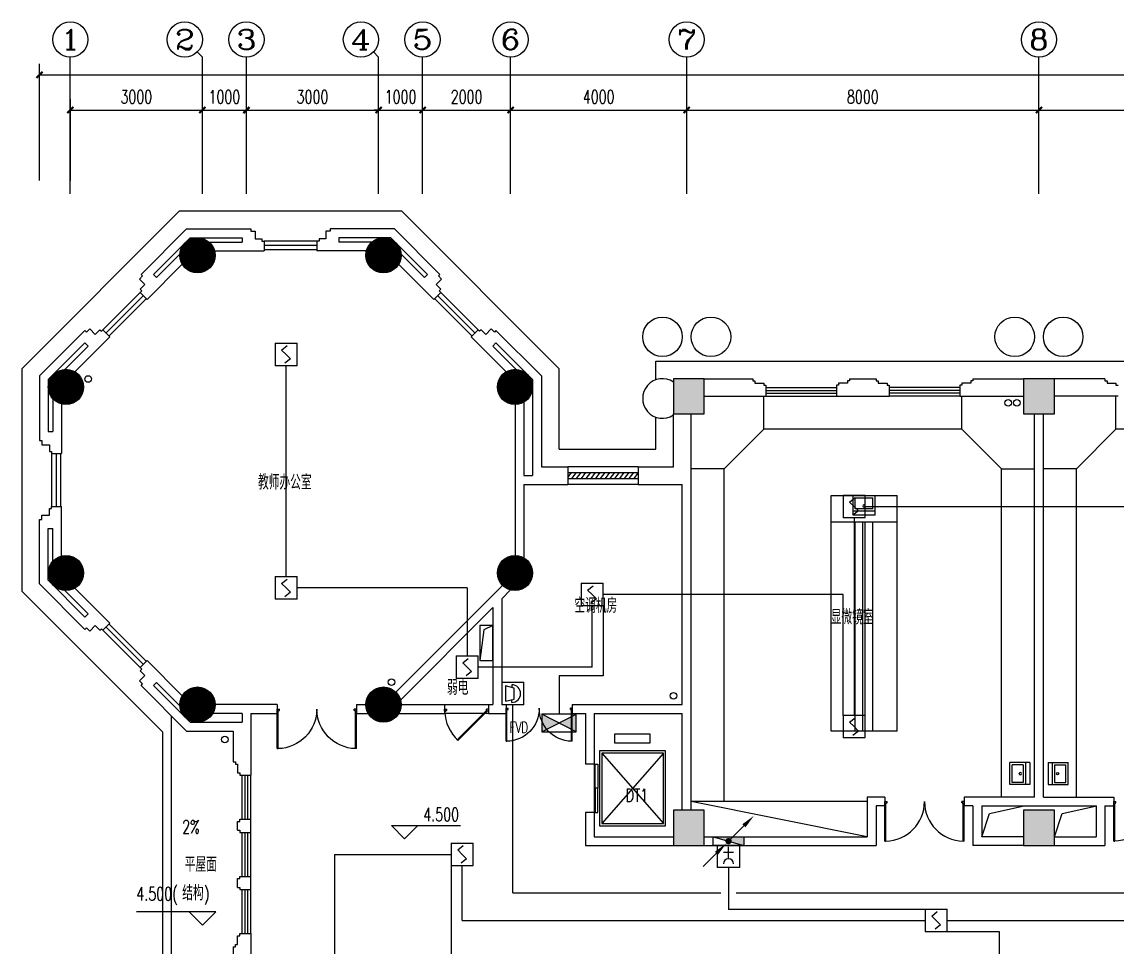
# Model space of a CAD drawing. Extents: x 190999 to 918899, y -200814 to 215286.
# Drawn here: x 324612 to 349487, y 93281 to 114286 of the extents above; entities that cross this region are included whole.
import ezdxf
from ezdxf.enums import TextEntityAlignment as Align

# ---------------------------------------------------------------- set-up
doc = ezdxf.new("R2010")
doc.units = 0
doc.header["$LTSCALE"] = 1000
doc.header["$MEASUREMENT"] = 0
doc.layers.get('Defpoints').update_dxf_attribs({"color": 1})
for name, color, linetype in [('00-EQUIP', 3, 'Continuous'), ('00-LWIRE', 4, 'Continuous'), ('00-WIRE-4', 6, 'Continuous'), ('A-墙线', 2, 'Continuous'), ('A-外包装修', 250, 'Continuous'), ('A-外窗', 145, 'Continuous'), ('A-家具', 250, 'Continuous'), ('A-门', 167, 'Continuous'), ('AXIS', 3, 'Continuous'), ('AXIS_TEXT', 7, 'Continuous'), ('COLUMN', 2, 'Continuous'), ('DIM_ELEV', 3, 'Continuous'), ('EQUIP_消火栓', 1, 'Continuous'), ('PUB_HATCH', 250, 'Continuous'), ('PUB_TEXT', 7, 'Continuous'), ('STAIR', 5, 'Continuous'), ('WALL', 2, 'Continuous'), ('WINDOW', 177, 'Continuous'), ('屋面排水', 4, 'Continuous'), ('房间名称', 7, 'Continuous'), ('暖通-风-说明', 3, 'Continuous'), ('洞口线', 165, 'Continuous'), ('电井开洞', 97, 'Continuous'), ('雨水管', 151, 'Continuous'), ('雨水管口', 6, 'Continuous')]:
    doc.layers.add(name, color=color, linetype=linetype)
doc.styles.add('_TCH_AXIS', font='COMPLEX', dxfattribs={"bigfont": 'GBCBIG'})
doc.styles.add('_TCH_DIM', font='SIMPLEX', dxfattribs={"bigfont": 'GBCBIG'})
doc.styles.add('COMPLEX', font='COMPLEX')
doc.styles.add('DIM_FONT', font='SIMPLEX', dxfattribs={"width": 0.7, "bigfont": 'GBCBIG'})
doc.styles.add('HZ-ZGBZ', font='romanc.shx', dxfattribs={"width": 0.65})
doc.styles.get("Standard").update_dxf_attribs({"font": 'simhei.ttf'})
doc.styles.add('XXK', font='romans.shx', dxfattribs={"width": 0.75, "bigfont": 'hzf.shx'})
doc.styles.add('zz-1', font='arial.ttf', dxfattribs={"width": 0.8})
doc.linetypes.add('BIG-DLINE', pattern='A,1,-0.15,["D",XXK,S=0.2,R=0,X=-0.1,Y=-0.09],-0.2', length=1.35)
doc.dimstyles.new('DIMN', dxfattribs={"dimtxt": 300, "dimasz": 100, "dimexe": 250, "dimexo": 300, "dimgap": 150, "dimtad": 1, "dimdec": 0, "dimzin": 0, "dimdsep": 46, "dimtxsty": 'DIM_FONT', "dimblk": 'ARCHTICK', "dimcen": 0.09, "dimclrt": 7, "dimazin": 2, "dimtfac": 1, "dimtdec": 0, "dimtix": 1, "dimtmove": 2, "dimatfit": 3, "dimfxl": 0, "dimtolj": 1, "dimtzin": 0, "dimarcsym": 0})

# ---------------------------------------------------------------- blocks, each defined once
blk = doc.blocks.new('m1800')
at = {"layer": 'A-墙线'}
for p, q in [((-900, -100), (-900, 100)), ((900, -100), (900, 100))]:
    blk.add_line(p, q, dxfattribs=at)
at = {"layer": 'A-门'}
for p, q in [((-900, 900), (-900, 0)), ((-900, 900), (-880, 900)), ((-880, 900), (-880, 50)), ((880, 900), (880, 50)), ((900, 900), (880, 900)), ((900, 900), (900, 0)), ((-900, 50), (-870, 50)), ((-900, 0), (-850, 0)), ((-870, 50), (-870, 30)), ((-870, 30), (-850, 30)), ((-850, 30), (-850, 0)), ((850, 30), (850, 0)), ((870, 30), (850, 30)), ((900, 0), (850, 0)), ((870, 50), (870, 30)), ((900, 50), (870, 50))]:
    blk.add_line(p, q, dxfattribs=at)
for centre, start, end in [((-900, 0), 0, 88.7267), ((900, 0), 91.2733, 180)]:
    blk.add_arc(centre, 900, start, end, dxfattribs=at)
blk = doc.blocks.new('$TwtSys$00000434')
for p, q in [((-0.5, 0.5), (-0.5, -0.5)), ((-0.5, -0.5), (0.5, 0.5)), ((0.5, 0.5), (-0.5, 0.5)), ((0.5, -0.5), (0.5, 0.5)), ((-0.5, -0.5), (0.5, -0.5))]:
    blk.add_line(p, q)
blk.add_solid([(0.5, -0.5), (0.5, 0.5), (-0.5, -0.5)])
blk = doc.blocks.new('bfm01')
at = {"layer": 'A-墙线'}
for p, q in [((-200, 0), (0, 0)), ((-200, -1000), (0, -1000))]:
    blk.add_line(p, q, dxfattribs=at)
at = {"layer": 'A-门'}
for p, q in [((-200, -1000), (-200, 0)), ((-100, 0), (-100, -50)), ((-70, -50), (-100, -50)), ((-50, -30), (-70, -30)), ((-70, -30), (-70, -50)), ((-64, -44), (-50, -30)), ((-64, -44), (603, -711)), ((-50, 0), (-50, -30)), ((-50, -30), (617, -697)), ((0, 0), (0, -1000)), ((-70, -950), (-100, -950)), ((-100, -1000), (-100, -950)), ((-70, -970), (-70, -950)), ((-50, -970), (-70, -970)), ((-50, -1000), (-50, -970)), ((-50, -1000), (-100, -1000))]:
    blk.add_line(p, q, dxfattribs=at)
blk.add_arc((-100, 0), 1000, 272.866, 315.8103, dxfattribs=at)
blk = doc.blocks.new('$WINLIB2D$00000039')
at = {"color": 0}
for p, q in [((0.5, 0.5), (-0.5, 0.5)), ((-0.5, 0.167), (0.5, 0.167)), ((-0.384, -0.167), (-0.448, 0.167)), ((-0.316, -0.167), (-0.38, 0.167)), ((-0.248, -0.167), (-0.312, 0.167)), ((-0.18, -0.167), (-0.244, 0.167)), ((-0.112, -0.167), (-0.176, 0.167)), ((-0.044, -0.167), (-0.108, 0.167)), ((0.024, -0.167), (-0.04, 0.167)), ((0.092, -0.167), (0.028, 0.167)), ((0.16, -0.167), (0.096, 0.167)), ((0.228, -0.167), (0.164, 0.167)), ((0.296, -0.167), (0.232, 0.167)), ((0.364, -0.167), (0.3, 0.167)), ((0.432, -0.167), (0.368, 0.167)), ((0.5, -0.167), (0.436, 0.167)), ((-0.452, -0.167), (-0.5, 0.084)), ((-0.5, -0.167), (0.5, -0.167)), ((0.5, -0.5), (-0.5, -0.5))]:
    blk.add_line(p, q, dxfattribs=at)
blk = doc.blocks.new('_ArchTick')
at = {"const_width": 0.5}
blk.add_lwpolyline([(-0.7, -0.7), (0.7, 0.7)], dxfattribs=at)
blk = doc.blocks.new('*D44')
at = {"layer": 'AXIS', "color": 0, "lineweight": -2}
for p, q in [((325712, 110686), (325712, 112536)), ((328711, 110686), (328711, 112536)), ((325712, 112286), (328711, 112286))]:
    blk.add_line(p, q, dxfattribs=at)
at = {"layer": 'Defpoints', "color": 0}
for p in [(328711, 112286), (325712, 110386), (328711, 110386)]:
    blk.add_point(p, dxfattribs=at)
at = {"layer": 'AXIS', "color": 0, "lineweight": -2, "xscale": 100, "yscale": 100, "zscale": 100, "rotation": 180}
blk.add_blockref('_ArchTick', (325712, 112286), dxfattribs=at)
at = {"layer": 'AXIS', "color": 0, "lineweight": -2, "xscale": 100, "yscale": 100, "zscale": 100}
blk.add_blockref('_ArchTick', (328711, 112286), dxfattribs=at)
at = {"layer": 'AXIS', "color": 7, "insert": (327211, 112586), "char_height": 300, "attachment_point": 5, "style": 'DIM_FONT'}
blk.add_mtext('\\A1;3000', dxfattribs=at)
blk = doc.blocks.new('*D45')
at = {"layer": 'AXIS', "color": 0, "lineweight": -2}
for p, q in [((328711, 110686), (328711, 112536)), ((329712, 110686), (329712, 112536)), ((328711, 112286), (329712, 112286))]:
    blk.add_line(p, q, dxfattribs=at)
at = {"layer": 'Defpoints', "color": 0}
for p in [(329712, 112286), (328711, 110386), (329712, 110386)]:
    blk.add_point(p, dxfattribs=at)
at = {"layer": 'AXIS', "color": 0, "lineweight": -2, "xscale": 100, "yscale": 100, "zscale": 100, "rotation": 180}
blk.add_blockref('_ArchTick', (328711, 112286), dxfattribs=at)
at = {"layer": 'AXIS', "color": 0, "lineweight": -2, "xscale": 100, "yscale": 100, "zscale": 100}
blk.add_blockref('_ArchTick', (329712, 112286), dxfattribs=at)
at = {"layer": 'AXIS', "color": 7, "insert": (329211, 112586), "char_height": 300, "attachment_point": 5, "style": 'DIM_FONT'}
blk.add_mtext('\\A1;1000', dxfattribs=at)
blk = doc.blocks.new('*D46')
at = {"layer": 'AXIS', "color": 0, "lineweight": -2}
for p, q in [((329712, 110686), (329712, 112536)), ((332712, 110686), (332712, 112536)), ((329712, 112286), (332712, 112286))]:
    blk.add_line(p, q, dxfattribs=at)
at = {"layer": 'Defpoints', "color": 0}
for p in [(332712, 112286), (329712, 110386), (332712, 110386)]:
    blk.add_point(p, dxfattribs=at)
at = {"layer": 'AXIS', "color": 0, "lineweight": -2, "xscale": 100, "yscale": 100, "zscale": 100, "rotation": 180}
blk.add_blockref('_ArchTick', (329712, 112286), dxfattribs=at)
at = {"layer": 'AXIS', "color": 0, "lineweight": -2, "xscale": 100, "yscale": 100, "zscale": 100}
blk.add_blockref('_ArchTick', (332712, 112286), dxfattribs=at)
at = {"layer": 'AXIS', "color": 7, "insert": (331212, 112586), "char_height": 300, "attachment_point": 5, "style": 'DIM_FONT'}
blk.add_mtext('\\A1;3000', dxfattribs=at)
blk = doc.blocks.new('*D47')
at = {"layer": 'AXIS', "color": 0, "lineweight": -2}
for p, q in [((332712, 110686), (332712, 112536)), ((333712, 110686), (333712, 112536)), ((332712, 112286), (332612, 112286)), ((332712, 112286), (333712, 112286)), ((333712, 112286), (333812, 112286))]:
    blk.add_line(p, q, dxfattribs=at)
at = {"layer": 'Defpoints', "color": 0}
for p in [(333712, 112286), (332712, 110386), (333712, 110386)]:
    blk.add_point(p, dxfattribs=at)
at = {"layer": 'AXIS', "color": 0, "lineweight": -2, "xscale": 100, "yscale": 100, "zscale": 100}
blk.add_blockref('_ArchTick', (332712, 112286), dxfattribs=at)
at = {"layer": 'AXIS', "color": 0, "lineweight": -2, "xscale": 100, "yscale": 100, "zscale": 100, "rotation": 180}
blk.add_blockref('_ArchTick', (333712, 112286), dxfattribs=at)
at = {"layer": 'AXIS', "color": 7, "insert": (333212, 112586), "char_height": 300, "attachment_point": 5, "style": 'DIM_FONT'}
blk.add_mtext('\\A1;1000', dxfattribs=at)
blk = doc.blocks.new('*D48')
at = {"layer": 'AXIS', "color": 0, "lineweight": -2}
for p, q in [((333712, 110686), (333712, 112536)), ((335712, 110686), (335712, 112536)), ((333712, 112286), (335712, 112286))]:
    blk.add_line(p, q, dxfattribs=at)
at = {"layer": 'Defpoints', "color": 0}
for p in [(335712, 112286), (333712, 110386), (335712, 110386)]:
    blk.add_point(p, dxfattribs=at)
at = {"layer": 'AXIS', "color": 0, "lineweight": -2, "xscale": 100, "yscale": 100, "zscale": 100, "rotation": 180}
blk.add_blockref('_ArchTick', (333712, 112286), dxfattribs=at)
at = {"layer": 'AXIS', "color": 0, "lineweight": -2, "xscale": 100, "yscale": 100, "zscale": 100}
blk.add_blockref('_ArchTick', (335712, 112286), dxfattribs=at)
at = {"layer": 'AXIS', "color": 7, "insert": (334712, 112586), "char_height": 300, "attachment_point": 5, "style": 'DIM_FONT'}
blk.add_mtext('\\A1;2000', dxfattribs=at)
blk = doc.blocks.new('*D49')
at = {"layer": 'AXIS', "color": 0, "lineweight": -2}
for p, q in [((335712, 110686), (335712, 112536)), ((339712, 110686), (339712, 112536)), ((335712, 112286), (339712, 112286))]:
    blk.add_line(p, q, dxfattribs=at)
at = {"layer": 'Defpoints', "color": 0}
for p in [(339712, 112286), (335712, 110386), (339712, 110386)]:
    blk.add_point(p, dxfattribs=at)
at = {"layer": 'AXIS', "color": 0, "lineweight": -2, "xscale": 100, "yscale": 100, "zscale": 100, "rotation": 180}
blk.add_blockref('_ArchTick', (335712, 112286), dxfattribs=at)
at = {"layer": 'AXIS', "color": 0, "lineweight": -2, "xscale": 100, "yscale": 100, "zscale": 100}
blk.add_blockref('_ArchTick', (339712, 112286), dxfattribs=at)
at = {"layer": 'AXIS', "color": 7, "insert": (337712, 112586), "char_height": 300, "attachment_point": 5, "style": 'DIM_FONT'}
blk.add_mtext('\\A1;4000', dxfattribs=at)
blk = doc.blocks.new('*D50')
at = {"layer": 'AXIS', "color": 0, "lineweight": -2}
for p, q in [((339712, 110686), (339712, 112536)), ((347712, 110686), (347712, 112536)), ((339712, 112286), (347712, 112286))]:
    blk.add_line(p, q, dxfattribs=at)
at = {"layer": 'Defpoints', "color": 0}
for p in [(347712, 112286), (339712, 110386), (347712, 110386)]:
    blk.add_point(p, dxfattribs=at)
at = {"layer": 'AXIS', "color": 0, "lineweight": -2, "xscale": 100, "yscale": 100, "zscale": 100, "rotation": 180}
blk.add_blockref('_ArchTick', (339712, 112286), dxfattribs=at)
at = {"layer": 'AXIS', "color": 0, "lineweight": -2, "xscale": 100, "yscale": 100, "zscale": 100}
blk.add_blockref('_ArchTick', (347712, 112286), dxfattribs=at)
at = {"layer": 'AXIS', "color": 7, "insert": (343712, 112586), "char_height": 300, "attachment_point": 5, "style": 'DIM_FONT'}
blk.add_mtext('\\A1;8000', dxfattribs=at)
blk = doc.blocks.new('*D51')
at = {"layer": 'AXIS', "color": 0, "lineweight": -2}
for p, q in [((347712, 110686), (347712, 112536)), ((355712, 110686), (355712, 112536)), ((347712, 112286), (355712, 112286))]:
    blk.add_line(p, q, dxfattribs=at)
at = {"layer": 'Defpoints', "color": 0}
for p in [(355712, 112286), (347712, 110386), (355712, 110386)]:
    blk.add_point(p, dxfattribs=at)
at = {"layer": 'AXIS', "color": 0, "lineweight": -2, "xscale": 100, "yscale": 100, "zscale": 100, "rotation": 180}
blk.add_blockref('_ArchTick', (347712, 112286), dxfattribs=at)
at = {"layer": 'AXIS', "color": 0, "lineweight": -2, "xscale": 100, "yscale": 100, "zscale": 100}
blk.add_blockref('_ArchTick', (355712, 112286), dxfattribs=at)
at = {"layer": 'AXIS', "color": 7, "insert": (351712, 112586), "char_height": 300, "attachment_point": 5, "style": 'DIM_FONT'}
blk.add_mtext('\\A1;8000', dxfattribs=at)
blk = doc.blocks.new('*D59')
at = {"layer": 'AXIS', "color": 0, "lineweight": -2}
for p, q in [((325012, 110686), (325012, 113336)), ((402262, 110686), (402262, 113336)), ((325012, 113086), (402262, 113086))]:
    blk.add_line(p, q, dxfattribs=at)
at = {"layer": 'Defpoints', "color": 0}
for p in [(402262, 113086), (325012, 110386), (402262, 110386)]:
    blk.add_point(p, dxfattribs=at)
at = {"layer": 'AXIS', "color": 0, "lineweight": -2, "xscale": 100, "yscale": 100, "zscale": 100, "rotation": 180}
blk.add_blockref('_ArchTick', (325012, 113086), dxfattribs=at)
at = {"layer": 'AXIS', "color": 0, "lineweight": -2, "xscale": 100, "yscale": 100, "zscale": 100}
blk.add_blockref('_ArchTick', (402262, 113086), dxfattribs=at)
at = {"layer": 'AXIS', "color": 7, "insert": (363637, 113386), "char_height": 300, "attachment_point": 5, "style": 'DIM_FONT'}
blk.add_mtext('\\A1;77250', dxfattribs=at)
blk = doc.blocks.new('_YZH')
blk.add_circle((0, 0), 0.5)
at = {"layer": 'PUB_HATCH', "const_width": 0.5}
blk.add_lwpolyline([(-0.25, 0, 1), (0.25, 0, 1)], format="xyb", close=True, dxfattribs=at)
blk = doc.blocks.new('_AXISO')
blk.add_circle((0, 0), 0.5)
at = {"layer": 'AXIS_TEXT', "style": 'COMPLEX', "width": 1.041667}
blk.add_attdef('A', text='', height=0.56, dxfattribs=at).set_placement((-0.25, -0.28), (0.25, -0.28), align=Align.FIT)
blk = doc.blocks.new('$plan$00001609')
at = {"linetype": 'Continuous'}
for p, q in [((0, -251), (0, 251)), ((0, 251), (450, 251)), ((93, -251), (93, 251)), ((450, 251), (450, -251)), ((146, -199), (146, 199)), ((146, 199), (397, 199)), ((397, 199), (397, -199)), ((146, -199), (397, -199)), ((0, -251), (450, -251))]:
    blk.add_line(p, q, dxfattribs=at)
blk.add_line((238, 2), (238, 0))
blk.add_arc((212, 0), 26, 4.716, 0, dxfattribs=at)
at = {"style": 'zz-1'}
for tag in ['YSIZE', 'XSIZE']:
    blk.add_attdef(tag, (0, 0), '', height=0.5, dxfattribs=at)
blk = doc.blocks.new('_LINKPT1')
at = {"color": 0}
blk.add_line((0, 0), (0, 0), dxfattribs=at)
blk = doc.blocks.new('3S1KCGW2')
for p, q in [((0.5, 0.5), (-0.5, 0.5)), ((-0.5, 0.5), (-0.5, -0.5)), ((0.5, -0.5), (0.5, 0.5)), ((-0.2, 0.2), (0.05, 0.4)), ((0, 0), (-0.2, 0.2)), ((0, 0), (0.2, -0.2)), ((0.2, -0.2), (-0.05, -0.4)), ((-0.5, -0.5), (0.5, -0.5))]:
    blk.add_line(p, q)
at = {"const_width": 0.04, "flags": 128}
blk.add_lwpolyline([(-0.5, -0.5), (-0.5, 0.5), (0.5, 0.5), (0.5, -0.5)], close=True, dxfattribs=at)
at = {"xscale": 0.002, "yscale": 0.002, "zscale": 0.002}
for p in [(0, 0.5), (-0.5, 0), (0.5, 0), (0, -0.5)]:
    blk.add_blockref('_LINKPT1', p, dxfattribs=at)
at = {"flags": 9}
blk.add_attdef('A', (0, 0), '', height=0.00002, dxfattribs=at)
blk = doc.blocks.new('J62IR8YJ')
for p, q in [((-0.5, 1), (0.5, 1)), ((-0.5, 0), (-0.5, 1)), ((0.5, 1), (0.5, 0)), ((0, 0.598), (0, 0.06)), ((0.5, 0), (-0.5, 0)), ((-0.231, 0.312), (0.231, 0.312))]:
    blk.add_line(p, q)
at = {"const_width": 0.04, "flags": 128}
blk.add_lwpolyline([(-0.5, 0), (-0.5, 1), (0.5, 1), (0.5, 0)], close=True, dxfattribs=at)
blk.add_arc((0, 0.829), 0.231, 180, 0)
at = {"xscale": 0.002, "yscale": 0.00200000000000955, "zscale": 0.002}
for p in [(0, 1), (-0.5, 0.5), (0.5, 0.5), (0, 0)]:
    blk.add_blockref('_LINKPT1', p, dxfattribs=at)
at = {"flags": 9}
blk.add_attdef('A', (0, 0), '', height=0.00002, dxfattribs=at)
blk = doc.blocks.new('6H2KALM6')
for p, q in [((-0.78, 0.4), (0.78, -0.4)), ((0.78, 0.4), (-0.78, -0.4)), ((0.78, 0.4), (-0.78, 0.4)), ((-0.78, 0.4), (-0.78, -0.4)), ((0.78, -0.4), (0.78, 0.4)), ((-0.78, -0.4), (0.78, -0.4))]:
    blk.add_line(p, q)
at = {"const_width": 0.04}
blk.add_lwpolyline([(-0.78, 0.4), (-0.78, -0.4), (0.78, -0.4), (0.78, 0.4)], close=True, dxfattribs=at)
for points in [[(-0.78, 0.4), (0, 0), (-0.78, -0.4)], [(0.78, 0.4), (0, 0), (0.78, -0.4)]]:
    blk.add_solid(points)
at = {"xscale": 0.002, "yscale": 0.002, "zscale": 0.002}
for p in [(-0.78, 0), (0, 0.4), (0.78, 0), (0, -0.4)]:
    blk.add_blockref('_LINKPT1', p, dxfattribs=at)
at = {"flags": 9}
blk.add_attdef('A', (0, 0), '', height=0.00002, dxfattribs=at)
blk = doc.blocks.new('411UXEXY')
for p, q in [((0.5, 0.5), (-0.5, 0.5)), ((-0.5, 0.5), (-0.5, -0.5)), ((0.5, -0.5), (0.5, 0.5)), ((-0.25, 0.056), (-0.35, -0.333)), ((0.25, 0.056), (-0.25, 0.056)), ((0.35, -0.333), (0.25, 0.056)), ((-0.4, -0.044), (-0.276, -0.044)), ((-0.35, -0.333), (0.35, -0.333)), ((0.4, -0.044), (0.276, -0.044)), ((-0.5, -0.5), (0.5, -0.5))]:
    blk.add_line(p, q)
at = {"const_width": 0.04, "flags": 128}
blk.add_lwpolyline([(0.5, -0.5), (0.5, 0.5), (-0.5, 0.5), (-0.5, -0.5)], close=True, dxfattribs=at)
blk.add_arc((0, -0.044), 0.4, 0, 180)
at = {"xscale": 0.002, "yscale": 0.002, "zscale": 0.002}
for p in [(0, 0.5), (-0.5, 0), (0.5, 0), (0, -0.5)]:
    blk.add_blockref('_LINKPT1', p, dxfattribs=at)
at = {"flags": 9}
blk.add_attdef('A', (0, 0), '', height=0.00002, dxfattribs=at)
blk = doc.blocks.new('_WRLD1L')
for p, q in [((0.7, 0.7), (0, 0)), ((0.104, 0.104), (0.104, 0.104)), ((-0.104, -0.104), (-0.104, -0.104))]:
    blk.add_line(p, q)
at = {"const_width": 0.142}
blk.add_lwpolyline([(-0.071, 0, 1), (0.071, 0, 1)], format="xyb", close=True, dxfattribs=at)
blk.add_solid([(0.63, 0.77), (0.77, 0.63), (1.15, 1.15)])
at = {"width": 0.8, "flags": 9}
blk.add_attdef('A', (0, 0), '', height=0.00002, dxfattribs=at)
blk = doc.blocks.new('_WRLD10L')
for p, q in [((1.15, 1.15), (0.55, 0.55)), ((0.104, 0.104), (0.104, 0.104)), ((-0.104, -0.104), (-0.104, -0.104))]:
    blk.add_line(p, q)
at = {"const_width": 0.142}
blk.add_lwpolyline([(-0.071, 0, 1), (0.071, 0, 1)], format="xyb", close=True, dxfattribs=at)
blk.add_solid([(0.62, 0.48), (0.48, 0.62), (0.1, 0.1)])
at = {"width": 0.8, "flags": 9}
blk.add_attdef('A', (0, 0), '', height=0.00002, dxfattribs=at)

msp = doc.modelspace()

# ---------------------------------------------------------------- hatches: boundary and pattern name
at = {"layer": 'PUB_HATCH'}
for points in [[(340111.6, 105386.5), (340111.6, 106186.5), (339411.6, 106186.5), (339411.6, 105386.5)], [(348061.6, 105386.5), (348061.6, 106186.5), (347361.6, 106186.5), (347361.6, 105386.5)], [(340111.6, 95586.5), (340111.6, 96386.5), (339411.6, 96386.5), (339411.6, 95586.5)], [(348061.6, 95586.5), (348061.6, 96386.5), (347361.6, 96386.5), (347361.6, 95586.5)]]:
    msp.add_hatch(color=256, dxfattribs=at).paths.add_polyline_path(points)

# ---------------------------------------------------------------- linework, layer by layer
msp.add_line((337111.6, 98786.5), (337111.6, 98586.5))
at = {"layer": '00-WIRE-4'}
for p, q in [((330611.6, 101686.5), (330611.6, 106486.5)), ((343761.6, 103286.5), (351461.6, 103286.5)), ((343511.6, 103036.5), (343511.6, 98536.5)), ((334723.9, 101436.5), (330861.6, 101436.5)), ((334723.9, 101436.5), (334723.9, 99886.9)), ((343261.6, 101286.5), (337811.6, 101286.5)), ((343261.6, 98536.5), (343261.6, 101286.5)), ((337561.6, 99636.9), (337561.6, 101036.5)), ((337811.6, 101036.5), (337811.6, 99436.9)), ((337561.6, 99636.9), (334973.9, 99636.9)), ((337811.6, 99436.9), (336811.6, 99436.9)), ((336811.6, 99436.9), (336811.6, 98572.1)), ((331711.6, 95386.5), (331711.6, 91236.5)), ((331711.6, 95386.5), (334361.6, 95386.5)), ((334361.6, 95136.5), (334361.6, 91076)), ((334611.6, 93886.5), (334611.6, 95136.5)), ((340661.6, 95086.5), (340661.6, 94136.5)), ((345128.3, 94136.5), (340661.6, 94136.5)), ((334611.6, 93886.5), (345128.3, 93886.5)), ((345628.3, 93886.5), (356661.6, 93886.5)), ((345628.3, 93636.5), (346811.6, 93636.5)), ((346811.6, 93636.5), (346811.6, 92686.5))]:
    msp.add_line(p, q, dxfattribs=at)
at = {"layer": '00-WIRE-4', "linetype": 'BIG-DLINE'}
for p, q in [((335761.6, 94515), (335761.6, 98786.5)), ((335761.6, 94515), (340486.6, 94515)), ((340836.6, 94515), (359086.3, 94515))]:
    msp.add_line(p, q, dxfattribs=at)
at = {"layer": 'A-墙线'}
for p, q in [((328350.8, 109586.5), (327317.7, 108553.4)), ((328350.8, 109586.5), (329811.8, 109586.5)), ((329811.8, 109586.5), (329811.8, 109536.5)), ((329811.8, 109536.5), (329911.8, 109536.5)), ((329911.8, 109536.5), (329911.8, 109361.5)), ((331611.8, 109536.5), (331511.8, 109536.5)), ((331511.8, 109536.5), (331511.8, 109361.5)), ((333072.9, 109586.5), (331611.8, 109586.5)), ((331611.8, 109586.5), (331611.8, 109536.5)), ((333072.9, 109586.5), (334106, 108553.4)), ((328433.7, 109386.5), (327600.6, 108553.4)), ((328433.7, 109386.5), (329611.8, 109386.5)), ((328863.9, 109286.5), (329611.8, 109286.5)), ((329611.8, 109386.5), (329611.8, 109286.5)), ((329911.8, 109361.5), (330061.8, 109361.5)), ((330061.8, 109361.5), (330061.8, 109311.5)), ((330061.8, 109311.5), (330111.8, 109311.5)), ((330111.8, 109311.5), (330111.8, 109086.5)), ((331361.8, 109311.5), (331311.8, 109311.5)), ((331311.8, 109311.5), (331311.8, 109086.5)), ((331511.8, 109361.5), (331361.8, 109361.5)), ((331361.8, 109361.5), (331361.8, 109311.5)), ((332990, 109386.5), (331811.8, 109386.5)), ((331811.8, 109386.5), (331811.8, 109286.5)), ((332559.8, 109286.5), (331811.8, 109286.5)), ((332990, 109386.5), (333823.1, 108553.4)), ((328200.1, 109011.5), (327671.3, 108482.7)), ((328986.7, 109086.5), (330111.8, 109086.5)), ((332437, 109086.5), (331311.8, 109086.5)), ((333223.6, 109011.5), (333752.4, 108482.7)), ((328254.8, 108783.3), (327459.2, 107987.7)), ((333168.9, 108783.3), (333964.5, 107987.7)), ((327353.1, 108518), (327282.4, 108447.3)), ((327317.7, 108553.4), (327353.1, 108518)), ((327600.6, 108553.4), (327671.3, 108482.7)), ((333823.1, 108553.4), (333752.4, 108482.7)), ((334106, 108553.4), (334070.6, 108518)), ((334070.6, 108518), (334141.3, 108447.3)), ((327282.4, 108447.3), (327406.1, 108323.6)), ((327406.1, 108323.6), (327300.1, 108217.5)), ((327300.1, 108217.5), (327335.4, 108182.2)), ((334141.3, 108447.3), (334017.6, 108323.6)), ((334017.6, 108323.6), (334123.6, 108217.5)), ((334123.6, 108217.5), (334088.3, 108182.2)), ((327335.4, 108182.2), (327300.1, 108146.8)), ((327300.1, 108146.8), (327459.2, 107987.7)), ((334123.6, 108146.8), (333964.5, 107987.7)), ((334088.3, 108182.2), (334123.6, 108146.8)), ((325011.8, 106247.5), (326044.9, 107280.6)), ((326044.9, 107280.6), (326080.3, 107245.2)), ((326080.3, 107245.2), (326151, 107315.9)), ((326151, 107315.9), (326274.8, 107192.2)), ((326274.8, 107192.2), (326380.8, 107298.3)), ((326380.8, 107298.3), (326416.2, 107262.9)), ((326416.2, 107262.9), (326451.5, 107298.3)), ((326451.5, 107298.3), (326610.6, 107139.2)), ((334972.2, 107298.3), (334813.1, 107139.2)), ((335007.5, 107262.9), (334972.2, 107298.3)), ((335042.9, 107298.3), (335007.5, 107262.9)), ((335148.9, 107192.2), (335042.9, 107298.3)), ((335272.7, 107315.9), (335148.9, 107192.2)), ((335343.4, 107245.2), (335272.7, 107315.9)), ((335378.8, 107280.6), (335343.4, 107245.2)), ((336411.8, 106247.5), (335378.8, 107280.6)), ((325211.8, 106164.7), (326044.9, 106997.8)), ((325815, 106343.5), (326610.6, 107139.2)), ((326044.9, 106997.8), (326115.7, 106927)), ((335608.7, 106343.5), (334813.1, 107139.2)), ((335378.8, 106997.8), (335308, 106927)), ((336211.8, 106164.7), (335378.8, 106997.8)), ((325586.8, 106398.2), (326115.7, 106927)), ((335836.9, 106398.2), (335308, 106927)), ((325011.8, 106247.5), (325011.8, 104786.5)), ((336411.8, 106247.5), (336411.8, 104186.5)), ((325211.8, 106164.7), (325211.8, 104986.5)), ((336211.8, 106164.7), (336211.8, 103986.5)), ((340111.6, 106186.5), (341211.6, 106186.5)), ((341211.6, 106186.5), (341211.6, 106136.5)), ((341211.6, 106136.5), (341261.6, 106136.5)), ((341261.6, 106136.5), (341261.6, 106086.5)), ((341261.6, 106086.5), (341461.6, 106086.5)), ((341461.6, 106086.5), (341461.6, 106036.5)), ((341461.6, 106036.5), (341511.6, 106036.5)), ((341511.6, 106036.5), (341511.6, 105786.5)), ((343161.6, 106036.5), (343111.6, 106036.5)), ((343111.6, 106036.5), (343111.6, 105786.5)), ((343161.6, 106086.5), (343161.6, 106036.5)), ((343361.6, 106086.5), (343161.6, 106086.5)), ((343361.6, 106136.5), (343361.6, 106086.5)), ((343411.6, 106136.5), (343361.6, 106136.5)), ((343411.6, 106186.5), (344011.6, 106186.5)), ((343411.6, 106186.5), (343411.6, 106136.5)), ((344011.6, 106186.5), (344011.6, 106136.5)), ((344011.6, 106136.5), (344061.6, 106136.5)), ((344061.6, 106136.5), (344061.6, 106086.5)), ((344061.6, 106086.5), (344261.6, 106086.5)), ((344261.6, 106086.5), (344261.6, 106036.5)), ((344261.6, 106036.5), (344311.6, 106036.5)), ((344311.6, 106036.5), (344311.6, 105786.5)), ((345961.6, 106036.5), (345911.6, 106036.5)), ((345911.6, 106036.5), (345911.6, 105786.5)), ((345961.6, 106086.5), (345961.6, 106036.5)), ((346161.6, 106086.5), (345961.6, 106086.5)), ((346161.6, 106136.5), (346161.6, 106086.5)), ((346211.6, 106136.5), (346161.6, 106136.5)), ((346211.6, 106186.5), (347361.6, 106186.5)), ((346211.6, 106186.5), (346211.6, 106136.5)), ((349211.6, 106186.5), (348061.6, 106186.5)), ((349211.6, 106186.5), (349211.6, 106136.5)), ((349211.6, 106136.5), (349261.6, 106136.5)), ((349261.6, 106136.5), (349261.6, 106086.5)), ((349261.6, 106086.5), (349461.6, 106086.5)), ((349461.6, 106086.5), (349461.6, 106036.5)), ((349461.6, 106036.5), (349511.6, 106036.5)), ((325311.8, 105734.4), (325311.8, 104986.5)), ((340111.6, 105786.5), (341511.6, 105786.5)), ((343111.6, 105786.5), (344311.6, 105786.5)), ((345911.6, 105786.5), (347361.6, 105786.5)), ((349511.6, 105786.5), (348061.6, 105786.5)), ((325511.8, 105611.7), (325511.8, 104486.5)), ((335811.8, 105599), (335811.8, 102174)), ((336011.8, 105652.6), (336011.8, 103986.5)), ((339411.6, 104186.5), (339411.6, 105386.5)), ((339811.6, 96386.5), (339811.6, 105386.5)), ((347611.6, 96686.5), (347611.6, 105386.5)), ((347811.6, 96686.5), (347811.6, 105386.5)), ((325211.8, 104986.5), (325311.8, 104986.5)), ((325011.8, 104786.5), (325061.8, 104786.5)), ((325061.8, 104786.5), (325061.8, 104686.5)), ((325061.8, 104686.5), (325236.8, 104686.5)), ((325236.8, 104686.5), (325236.8, 104536.5)), ((325236.8, 104536.5), (325286.8, 104536.5)), ((325286.8, 104536.5), (325286.8, 104486.5)), ((325286.8, 104486.5), (325511.8, 104486.5)), ((336011.8, 103986.5), (336211.8, 103986.5)), ((336011.8, 103786.5), (336011.8, 102120.4)), ((339611.6, 98786.5), (339611.6, 103786.5)), ((325236.8, 103086.5), (325236.8, 103236.5)), ((325236.8, 103236.5), (325286.8, 103236.5)), ((325286.8, 103236.5), (325286.8, 103286.5)), ((325286.8, 103286.5), (325511.8, 103286.5)), ((325511.8, 102161.3), (325511.8, 103286.5)), ((325011.8, 101525.5), (325011.8, 102986.5)), ((325011.8, 102986.5), (325061.8, 102986.5)), ((325061.8, 102986.5), (325061.8, 103086.5)), ((325061.8, 103086.5), (325236.8, 103086.5)), ((325211.8, 101608.3), (325211.8, 102786.5)), ((325211.8, 102786.5), (325311.8, 102786.5)), ((325311.8, 102038.6), (325311.8, 102786.5)), ((325011.8, 101525.5), (326044.9, 100492.4)), ((325211.8, 101608.3), (326044.9, 100775.2)), ((333107, 99069.4), (335529.4, 101491.7)), ((325586.8, 101374.8), (326115.7, 100845.9)), ((325815, 101429.4), (326610.6, 100633.8)), ((335511.6, 101191.2), (335711.6, 101391.2)), ((335511.6, 101191.2), (335511.6, 98786.5)), ((326044.9, 100775.2), (326115.7, 100845.9)), ((333210.6, 98890.1), (335311.6, 100991.2)), ((335311.6, 100991.2), (335311.6, 98786.5)), ((326044.9, 100492.4), (326080.3, 100527.7)), ((326080.3, 100527.7), (326151, 100457)), ((326151, 100457), (326274.8, 100580.8)), ((326274.8, 100580.8), (326380.8, 100474.7)), ((326380.8, 100474.7), (326416.2, 100510)), ((326416.2, 100510), (326451.5, 100474.7)), ((326451.5, 100474.7), (326610.6, 100633.8)), ((327300.1, 99626.2), (327459.2, 99785.3)), ((328254.8, 98989.6), (327459.2, 99785.3)), ((327335.4, 99590.8), (327300.1, 99626.2)), ((327300.1, 99555.5), (327335.4, 99590.8)), ((327406.1, 99449.4), (327300.1, 99555.5)), ((327282.4, 99325.6), (327406.1, 99449.4)), ((327353.1, 99254.9), (327282.4, 99325.6)), ((327317.7, 99219.6), (327353.1, 99254.9)), ((327600.6, 99219.6), (327671.3, 99290.3)), ((328200.1, 98761.4), (327671.3, 99290.3)), ((328350.8, 98186.5), (327317.7, 99219.6)), ((328433.7, 98386.5), (327600.6, 99219.6)), ((330411.2, 98786.5), (328999.1, 98786.5)), ((330411.2, 98786.5), (330411.2, 98586.5)), ((332211.2, 98786.5), (332424.2, 98786.5)), ((333224.2, 98786.5), (334211.6, 98786.5)), ((334211.6, 98786.5), (334211.6, 98586.5)), ((335211.6, 98786.5), (335311.6, 98786.5)), ((335211.6, 98786.5), (335211.6, 98586.5)), ((335511.6, 98786.5), (335611.6, 98786.5)), ((335611.6, 98786.5), (335611.6, 98586.5)), ((337111.6, 98786.5), (339611.6, 98786.5)), ((337111.6, 98786.5), (337111.6, 98586.5)), ((329611.6, 98586.5), (328945.8, 98586.5)), ((329611.6, 98586.5), (329611.6, 98386.5)), ((329811.6, 98586.5), (329811.6, 97186.5)), ((329811.6, 98586.5), (330411.2, 98586.5)), ((332211.2, 98586.5), (332477.8, 98586.5)), ((333170.6, 98586.5), (334211.6, 98586.5)), ((335211.6, 98586.5), (335611.6, 98586.5)), ((337111.6, 98586.5), (337411.6, 98586.5)), ((337411.6, 98586.5), (337411.6, 97436.5)), ((337611.6, 98586.5), (339611.6, 98586.5)), ((337611.6, 98586.5), (337611.6, 97436.5)), ((339611.6, 96386.5), (339611.6, 98586.5)), ((328433.7, 98386.5), (329611.6, 98386.5)), ((328350.8, 98186.5), (329411.6, 98186.5)), ((329411.6, 98186.5), (329411.6, 97486.5)), ((329411.6, 97486.5), (329461.6, 97486.5)), ((329461.6, 97486.5), (329461.6, 97436.5)), ((329461.6, 97436.5), (329511.6, 97436.5)), ((329511.6, 97436.5), (329511.6, 97236.5)), ((337611.6, 97436.5), (337411.6, 97436.5)), ((329511.6, 97236.5), (329561.6, 97236.5)), ((329561.6, 97236.5), (329561.6, 97186.5)), ((329561.6, 97186.5), (329811.6, 97186.5)), ((344211.6, 96686.5), (343811.6, 96686.5)), ((343811.6, 96686.5), (343811.6, 95786.5)), ((347611.6, 96686.5), (346011.6, 96686.5)), ((347811.6, 96686.5), (349411.6, 96686.5)), ((337611.6, 96336.5), (337411.6, 96336.5)), ((337411.6, 96336.5), (337411.6, 95586.5)), ((337611.6, 96336.5), (337611.6, 95786.5)), ((344211.6, 96486.5), (344011.6, 96486.5)), ((344011.6, 96486.5), (344011.6, 95586.5)), ((346211.6, 96486.5), (346011.6, 96486.5)), ((346211.6, 96486.5), (346211.6, 95586.5)), ((346411.6, 96486.5), (349011.6, 96486.5)), ((346411.6, 96486.5), (346411.6, 95786.5)), ((349011.6, 96486.5), (349011.6, 95786.5)), ((349211.6, 96486.5), (349411.6, 96486.5)), ((349211.6, 96486.5), (349211.6, 95586.5)), ((329511.6, 95936.5), (329511.6, 96136.5)), ((329511.6, 96136.5), (329561.6, 96136.5)), ((329561.6, 96136.5), (329561.6, 96186.5)), ((329561.6, 96186.5), (329811.6, 96186.5)), ((329811.6, 95886.5), (329811.6, 96186.5)), ((329511.6, 95936.5), (329561.6, 95936.5)), ((329561.6, 95936.5), (329561.6, 95886.5)), ((329561.6, 95886.5), (329811.6, 95886.5)), ((337611.6, 95786.5), (339411.6, 95786.5)), ((340111.6, 95786.5), (343811.6, 95786.5)), ((347361.6, 95786.5), (346411.6, 95786.5)), ((348061.6, 95786.5), (349011.6, 95786.5)), ((337411.6, 95586.5), (339411.6, 95586.5)), ((340111.6, 95586.5), (344011.6, 95586.5)), ((347361.6, 95586.5), (346211.6, 95586.5)), ((348061.6, 95586.5), (349211.6, 95586.5)), ((329511.6, 94636.5), (329511.6, 94836.5)), ((329511.6, 94836.5), (329561.6, 94836.5)), ((329561.6, 94836.5), (329561.6, 94886.5)), ((329561.6, 94886.5), (329811.6, 94886.5)), ((329811.6, 94586.5), (329811.6, 94886.5)), ((329511.6, 94636.5), (329561.6, 94636.5)), ((329561.6, 94636.5), (329561.6, 94586.5)), ((329561.6, 94586.5), (329811.6, 94586.5)), ((329511.6, 93536.5), (329561.6, 93536.5)), ((329511.6, 93336.5), (329511.6, 93536.5)), ((329561.6, 93536.5), (329561.6, 93586.5)), ((329561.6, 93586.5), (329811.6, 93586.5)), ((329811.6, 93586.5), (329811.6, 92186.5)), ((329411.6, 93286.5), (329411.6, 92186.5)), ((329411.6, 93286.5), (329461.6, 93286.5)), ((329461.6, 93336.5), (329511.6, 93336.5)), ((329461.6, 93286.5), (329461.6, 93336.5))]:
    msp.add_line(p, q, dxfattribs=at)
at = {"layer": 'A-外包装修'}
for p, q in [((339011.6, 106160.7), (339011.6, 106586.5)), ((339011.6, 106586.5), (402661.6, 106586.5)), ((339011.6, 104586.5), (339011.6, 105312.2)), ((336811.8, 104586.5), (339011.6, 104586.5)), ((328011.6, 91786.5), (328011.6, 98523.1)), ((327811.6, 91586.5), (327811.6, 98157.4))]:
    msp.add_line(p, q, dxfattribs=at)
msp.add_lwpolyline([(336811.8, 104586.5), (336811.8, 106413.2), (333238.6, 109986.5), (328185.1, 109986.5), (324611.8, 106413.2), (324611.8, 101359.8), (327811.6, 98160)], dxfattribs=at)
for centre in [(339161.6, 107136.5), (340261.6, 107136.5), (347161.6, 107136.5), (348261.6, 107136.5)]:
    msp.add_circle(centre, 450, dxfattribs=at)
msp.add_arc((339161.6, 105736.5), 450, 56.25101, 303.74899, dxfattribs=at)
at = {"layer": 'A-外窗'}
for p, q in [((331311.8, 109311.5), (330111.8, 109311.5)), ((331311.8, 109211.5), (330111.8, 109211.5)), ((331311.8, 109111.5), (330111.8, 109111.5)), ((326451.5, 107298.3), (327300.1, 108146.8)), ((326522.2, 107227.6), (327370.8, 108076.1)), ((326593, 107156.9), (327441.5, 108005.4)), ((334830.7, 107156.9), (333982.2, 108005.4)), ((334901.5, 107227.6), (334052.9, 108076.1)), ((334972.2, 107298.3), (334123.6, 108146.8)), ((341511.6, 105986.5), (343111.6, 105986.5)), ((345911.6, 105986.5), (344311.6, 105986.5)), ((341511.6, 105916.5), (343111.6, 105916.5)), ((341511.6, 105856.5), (343111.6, 105856.5)), ((341511.6, 105786.5), (343111.6, 105786.5)), ((345911.6, 105916.5), (344311.6, 105916.5)), ((345911.6, 105856.5), (344311.6, 105856.5)), ((345911.6, 105786.5), (344311.6, 105786.5)), ((325286.8, 104486.5), (325286.8, 103286.5)), ((325386.8, 104486.5), (325386.8, 103286.5)), ((325486.8, 104486.5), (325486.8, 103286.5)), ((326522.2, 100545.4), (327370.8, 99696.9)), ((326593, 100616.1), (327441.5, 99767.6)), ((326451.5, 100474.7), (327300.1, 99626.2)), ((329611.6, 96186.5), (329611.6, 97186.5)), ((329681.6, 96186.5), (329681.6, 97186.5)), ((329741.6, 96186.5), (329741.6, 97186.5)), ((329811.6, 96186.5), (329811.6, 97186.5)), ((329611.6, 94886.5), (329611.6, 95886.5)), ((329681.6, 94886.5), (329681.6, 95886.5)), ((329741.6, 94886.5), (329741.6, 95886.5)), ((329811.6, 94886.5), (329811.6, 95886.5)), ((329611.6, 93586.5), (329611.6, 94586.5)), ((329681.6, 93586.5), (329681.6, 94586.5)), ((329741.6, 93586.5), (329741.6, 94586.5)), ((329811.6, 93586.5), (329811.6, 94586.5))]:
    msp.add_line(p, q, dxfattribs=at)
at = {"layer": 'A-家具'}
for p, q in [((341461.6, 105036.5), (341461.6, 105786.5)), ((345961.6, 105036.5), (345961.6, 105786.5)), ((349461.6, 105036.5), (349461.6, 105786.5)), ((341461.6, 105036.5), (340561.6, 104136.5)), ((345961.6, 105036.5), (341461.6, 105036.5)), ((345961.6, 105036.5), (346861.6, 104136.5)), ((349461.6, 105036.5), (348561.6, 104136.5)), ((353961.6, 105036.5), (349461.6, 105036.5)), ((340561.6, 104136.5), (339811.6, 104136.5)), ((340561.6, 96586.5), (340561.6, 104136.5)), ((346861.6, 96686.5), (346861.6, 104136.5)), ((346861.6, 104136.5), (347611.6, 104136.5)), ((348561.6, 104136.5), (347811.6, 104136.5)), ((348561.6, 96686.5), (348561.6, 104136.5)), ((342989.3, 98186.5), (342989.3, 103536.5)), ((342989.3, 103536.5), (344489.3, 103536.5)), ((344489.3, 98186.5), (344489.3, 103536.5)), ((342989.3, 102936.5), (344489.3, 102936.5)), ((343539.3, 98186.5), (343539.3, 102936.5)), ((343714.3, 98186.5), (343714.3, 102936.5)), ((343764.3, 98186.5), (343764.3, 102936.5)), ((343939.3, 98186.5), (343939.3, 102936.5)), ((344489.3, 98186.5), (342989.3, 98186.5)), ((343811.6, 96586.5), (339811.6, 96586.5)), ((343811.6, 95786.5), (339811.6, 96586.5))]:
    msp.add_line(p, q, dxfattribs=at)
at = {"layer": 'A-门'}
msp.add_line((337611.6, 97436.5), (337611.6, 96336.5), dxfattribs=at)
for points in [[(337634.1, 96886.5), (337634.1, 97436.5), (337689.3, 97436.5), (337689.3, 96886.5)], [(337634.1, 96886.5), (337634.1, 96336.5), (337689.3, 96336.5), (337689.3, 96886.5)]]:
    msp.add_lwpolyline(points, close=True, dxfattribs=at)
at = {"layer": 'AXIS'}
for p, q in [((325711.6, 110386.5), (325711.6, 113486.5)), ((328594, 113603.6), (328711.2, 113486.5)), ((328711.2, 110386.5), (328711.2, 113486.5)), ((329711.6, 110386.5), (329711.6, 113486.5)), ((332594.9, 113603.6), (332712.1, 113486.5)), ((332712.1, 110386.5), (332712.1, 113486.5)), ((333711.6, 110386.5), (333711.6, 113486.5)), ((335711.6, 110386.5), (335711.6, 113486.5)), ((339711.6, 110386.5), (339711.6, 113486.5)), ((347711.6, 110386.5), (347711.6, 113486.5))]:
    msp.add_line(p, q, dxfattribs=at)
at = {"layer": 'COLUMN'}
for p, q in [((340111.6, 106186.5), (339411.6, 106186.5)), ((339411.6, 106186.5), (339411.6, 105386.5)), ((340111.6, 105386.5), (340111.6, 106186.5)), ((348061.6, 106186.5), (347361.6, 106186.5)), ((347361.6, 106186.5), (347361.6, 105386.5)), ((348061.6, 105386.5), (348061.6, 106186.5)), ((339411.6, 105386.5), (340111.6, 105386.5)), ((347361.6, 105386.5), (348061.6, 105386.5)), ((340111.6, 96386.5), (339411.6, 96386.5)), ((339411.6, 96386.5), (339411.6, 95586.5)), ((340111.6, 95586.5), (340111.6, 96386.5)), ((348061.6, 96386.5), (347361.6, 96386.5)), ((347361.6, 96386.5), (347361.6, 95586.5)), ((348061.6, 95586.5), (348061.6, 96386.5)), ((339411.6, 95586.5), (340111.6, 95586.5)), ((347361.6, 95586.5), (348061.6, 95586.5))]:
    msp.add_line(p, q, dxfattribs=at)
at = {"layer": 'DIM_ELEV'}
for p, q in [((333304.9, 95738.3), (333004.9, 96038.3)), ((333004.9, 96038.3), (334569.9, 96038.3)), ((333304.9, 95738.3), (333604.9, 96038.3)), ((329013.5, 94081.5), (327213.5, 94081.5)), ((328713.5, 93781.5), (328413.5, 94081.5)), ((328713.5, 93781.5), (329013.5, 94081.5))]:
    msp.add_line(p, q, dxfattribs=at)
at = {"layer": 'STAIR'}
for p, q in [((339182.7, 97686.5), (337782.7, 96086.5)), ((337782.7, 97686.5), (339182.7, 96086.5))]:
    msp.add_line(p, q, dxfattribs=at)
for points in [[(338069.4, 97921.4), (338878.8, 97921.4), (338878.8, 98114.5), (338069.4, 98114.5)], [(339232.7, 97736.5), (337732.7, 97736.5), (337732.7, 96036.5), (339232.7, 96036.5)], [(339182.7, 97686.5), (337782.7, 97686.5), (337782.7, 96086.5), (339182.7, 96086.5)]]:
    msp.add_lwpolyline(points, close=True, dxfattribs=at)
at = {"layer": 'WALL'}
for p, q in [((336411.8, 104186.5), (337011.6, 104186.5)), ((337011.6, 104186.5), (337011.6, 103786.5)), ((338611.6, 104186.5), (339411.6, 104186.5)), ((338611.6, 104186.5), (338611.6, 103786.5)), ((336011.8, 103786.5), (337011.6, 103786.5)), ((338611.6, 103786.5), (339611.6, 103786.5))]:
    msp.add_line(p, q, dxfattribs=at)
at = {"layer": '屋面排水'}
msp.add_lwpolyline([(328537.4, 96347.3, 0, 0, 0), (328778, 96823.1, 80, 0, 0), (328913.4, 97090.8, 0, 0, 0)], format="xyseb", dxfattribs=at)
at = {"layer": '洞口线', "ltscale": 2}
for points in [[(346411.6, 95786.5), (346589.5, 96312.9), (347372.7, 96486.5)], [(348061.6, 95786.5), (348239.5, 96312.9), (349022.7, 96486.5)]]:
    msp.add_lwpolyline(points, dxfattribs=at)
at = {"layer": '电井开洞', "color": 4}
msp.add_lwpolyline([(335311.6, 100586.5), (335011.6, 100586.5), (335011.6, 99786.5), (335311.6, 99786.5)], close=True, dxfattribs=at)
at = {"layer": '电井开洞'}
msp.add_lwpolyline([(335311.6, 100586.5), (335106.3, 100487.9), (335011.6, 99786.5)], dxfattribs=at)
at = {"layer": '雨水管'}
for centre in [(326118.9, 106179.3), (347011.6, 105636.5), (347211.6, 105636.5), (333004.6, 99293.5), (339411.6, 98986.5)]:
    msp.add_circle(centre, 75, dxfattribs=at)
at = {"layer": '雨水管口'}
msp.add_circle((329220, 97996.6), 75, dxfattribs=at)

# ---------------------------------------------------------------- block references
at = {"layer": '00-EQUIP', "xscale": 500, "yscale": 500, "zscale": 500}
for p in [(330611.6, 106736.5), (343511.6, 103286.5), (330611.6, 101436.5), (337561.6, 101286.5), (334723.9, 99636.9), (343511.6, 98286.5), (334611.6, 95386.5), (345378.3, 93886.5)]:
    msp.add_blockref('3S1KCGW2', p, dxfattribs=at)
for name, p, rotation in [('411UXEXY', (335761.6, 99036.5), 270), ('6H2KALM6', (336811.6, 98372.1), 180), ('J62IR8YJ', (340661.6, 95586.5), 180)]:
    msp.add_blockref(name, p, dxfattribs=dict(at, rotation=rotation))
at = {"layer": '00-LWIRE', "xscale": 500, "yscale": 500, "zscale": 500}
msp.add_blockref('_WRLD1L', (340661.6, 95686.5), dxfattribs=at)
at = {"layer": '00-LWIRE', "xscale": 500, "yscale": 500, "zscale": 500, "rotation": 180}
msp.add_blockref('_WRLD10L', (340661.6, 95686.5), dxfattribs=at)
at = {"layer": 'A-家具'}
for p, rotation in [((343739.3, 103086.5), 90.00000000000001), ((347501.4, 97220.2), 180)]:
    msp.add_blockref('$plan$00001609', p, dxfattribs=dict(at, rotation=rotation))
at = {"layer": 'A-家具', "yscale": -1, "rotation": 359.9999999999999}
msp.add_blockref('$plan$00001609', (347921.9, 97220.2), dxfattribs=at)
at = {"layer": 'A-门', "xscale": -1, "rotation": 180}
for p in [(331311.2, 98686.5), (331311.2, 98686.5), (350311.6, 96586.5)]:
    msp.add_blockref('m1800', p, dxfattribs=at)
at = {"layer": 'A-门'}
for name, p, rotation in [('bfm01', (335211.6, 98586.5), 270), ('m1800', (345111.6, 96586.5), 180)]:
    msp.add_blockref(name, p, dxfattribs=dict(at, rotation=rotation))
at = {"layer": 'A-门', "xscale": -0.8333333332557231, "yscale": 0.8333333332557231, "zscale": 0.8333333333333334, "rotation": 180}
msp.add_blockref('m1800', (336361.6, 98703.2), dxfattribs=at)
at = {"layer": 'AXIS'}
ref = msp.add_blockref('_AXISO', (325711.6, 113886.5), dxfattribs=dict(at, xscale=800, yscale=800, zscale=800))
ref.add_attrib('A', '1', dxfattribs={"layer": 'AXIS_TEXT', "height": 452.5, "style": '_TCH_AXIS', "width": 2.333333}).set_placement((325485.4, 113660.2), (325937.9, 113660.2), align=Align.FIT)
ref = msp.add_blockref('_AXISO', (328311.2, 113886.5), dxfattribs=dict(at, xscale=800, yscale=800, zscale=800))
ref.add_attrib('A', '2', dxfattribs={"layer": 'AXIS_TEXT', "height": 452.5, "style": '_TCH_AXIS', "width": 1.5}).set_placement((328084.9, 113660.2), (328537.5, 113660.2), align=Align.FIT)
ref = msp.add_blockref('_AXISO', (329711.6, 113886.5), dxfattribs=dict(at, xscale=800, yscale=800, zscale=800))
ref.add_attrib('A', '3', dxfattribs={"layer": 'AXIS_TEXT', "height": 452.5, "style": '_TCH_AXIS', "width": 1.5}).set_placement((329485.3, 113660.2), (329937.9, 113660.2), align=Align.FIT)
ref = msp.add_blockref('_AXISO', (332312.1, 113886.5), dxfattribs=dict(at, xscale=800, yscale=800, zscale=800))
ref.add_attrib('A', '4', dxfattribs={"layer": 'AXIS_TEXT', "height": 452.5, "style": '_TCH_AXIS', "width": 1.3125}).set_placement((332085.8, 113660.2), (332538.3, 113660.2), align=Align.FIT)
ref = msp.add_blockref('_AXISO', (333711.6, 113886.5), dxfattribs=dict(at, xscale=800, yscale=800, zscale=800))
ref.add_attrib('A', '5', dxfattribs={"layer": 'AXIS_TEXT', "height": 452.5, "style": '_TCH_AXIS', "width": 1.5}).set_placement((333485.3, 113660.2), (333937.9, 113660.2), align=Align.FIT)
ref = msp.add_blockref('_AXISO', (335711.6, 113886.5), dxfattribs=dict(at, xscale=800, yscale=800, zscale=800))
ref.add_attrib('A', '6', dxfattribs={"layer": 'AXIS_TEXT', "height": 452.5, "style": '_TCH_AXIS', "width": 1.5}).set_placement((335485.4, 113660.2), (335937.9, 113660.2), align=Align.FIT)
ref = msp.add_blockref('_AXISO', (339711.6, 113886.5), dxfattribs=dict(at, xscale=800, yscale=800, zscale=800))
ref.add_attrib('A', '7', dxfattribs={"layer": 'AXIS_TEXT', "height": 452.5, "style": '_TCH_AXIS', "width": 1.5}).set_placement((339485.4, 113660.2), (339937.9, 113660.2), align=Align.FIT)
ref = msp.add_blockref('_AXISO', (347711.6, 113886.5), dxfattribs=dict(at, xscale=800, yscale=800, zscale=800))
ref.add_attrib('A', '8', dxfattribs={"layer": 'AXIS_TEXT', "height": 452.5, "style": '_TCH_AXIS', "width": 1.5}).set_placement((347485.4, 113660.2), (347937.9, 113660.2), align=Align.FIT)
at = {"layer": 'COLUMN', "xscale": 800, "yscale": 800, "zscale": 800}
for p in [(328599.4, 108986.5), (332824.3, 108986.5), (325611.8, 105999), (335811.8, 105999), (325611.8, 101774), (335811.8, 101774), (328599.4, 98786.5), (332824.3, 98786.5)]:
    msp.add_blockref('_YZH', p, dxfattribs=at)
at = {"layer": 'EQUIP_消火栓', "xscale": -700, "yscale": 200, "zscale": 700, "rotation": 180}
msp.add_blockref('$TwtSys$00000434', (340661.6, 95686.5), dxfattribs=at)
at = {"layer": 'WINDOW', "xscale": 1600, "yscale": -400, "zscale": 1600}
msp.add_blockref('$WINLIB2D$00000039', (337811.6, 103986.5), dxfattribs=at)

# ---------------------------------------------------------------- texts
at = {"layer": 'PUB_TEXT', "style": '_TCH_DIM', "width": 0.705882}
for s, p in [('4.500', (333729.9, 96143.2)), ('2%', (328252.8, 95862.6)), ('4.500(', (327213.5, 94342.2)), (')', (328745, 94342.2))]:
    msp.add_text(s, height=297.5, dxfattribs=at).set_placement(p)
at = {"layer": 'PUB_TEXT', "style": '_TCH_DIM'}
msp.add_text('结构', height=337.59, dxfattribs=at).set_placement((328253.5, 94342.2))
at = {"layer": '房间名称', "style": '_TCH_DIM'}
for s, p in [('教师办公室', (329975.8, 103668.8)), ('空调机房', (337163.4, 100868.4)), ('显微镜室', (342983.6, 100604.8)), ('弱电', (334267.1, 99008)), ('平屋面', (328309.1, 94990.4))]:
    msp.add_text(s, height=337.59, dxfattribs=at).set_placement(p)
at = {"layer": '房间名称', "style": '_TCH_DIM', "width": 0.705882}
msp.add_text('DT1', height=297.5, dxfattribs=at).set_placement((338324, 96580.2))
at = {"layer": '暖通-风-说明', "style": 'HZ-ZGBZ', "width": 0.7}
msp.add_text('FVD', height=250, dxfattribs=at).set_placement((335685.4, 98145.3))

# ---------------------------------------------------------------- dimensions: what is measured, and where the dimension line sits
at = {"layer": 'AXIS'}
for p1, p2, distance, picture, middle in [((325011.8, 110386.5), (402261.6, 110386.5), 2700, '*D59', (363636.7, 113386.5)), ((325711.6, 110386.5), (328711.2, 110386.5), 1900, '*D44', (327211.4, 112586.5)), ((328711.2, 110386.5), (329711.6, 110386.5), 1900, '*D45', (329211.4, 112586.5)), ((329711.6241, 110386.4845), (332712.0708, 110386.4845), 1900, '*D46', (331211.8474, 112586.4845)), ((332712.0708, 110386.4845), (333711.6241, 110386.4845), 1900, '*D47', (333211.8474, 112586.4845)), ((333711.6, 110386.5), (335711.6, 110386.5), 1900, '*D48', (334711.6, 112586.5)), ((335711.6, 110386.5), (339711.6, 110386.5), 1900, '*D49', (337711.6, 112586.5)), ((339711.6, 110386.5), (347711.6, 110386.5), 1900, '*D50', (343711.6, 112586.5)), ((347711.6, 110386.5), (355711.6, 110386.5), 1900, '*D51', (351711.6, 112586.5))]:
    dim = msp.add_aligned_dim(p1=p1, p2=p2, distance=distance, dimstyle='DIMN', dxfattribs=at)
    dim.commit()
    dim.dimension.update_dxf_attribs({"geometry": picture, "text_midpoint": middle})

doc.saveas('drawing.dxf')
